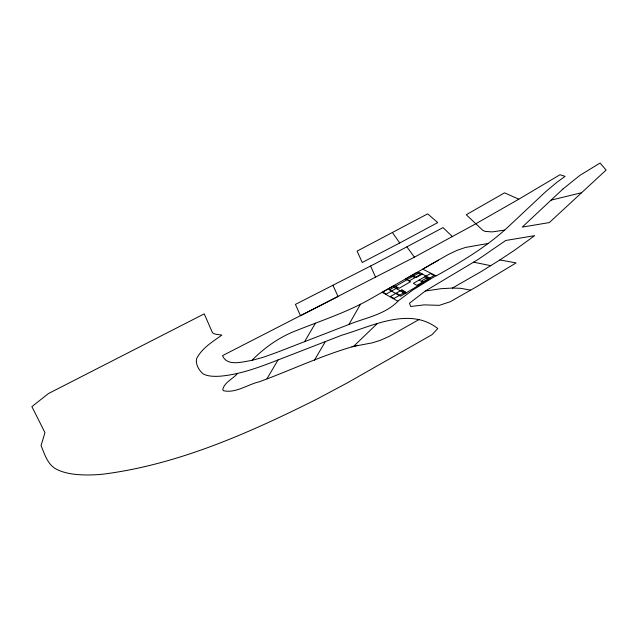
<?xml version="1.0" encoding="UTF-8"?>
<svg xmlns="http://www.w3.org/2000/svg" width="638" height="638" viewBox="0 0 638 638"><rect width="100%" height="100%" fill="white"/><g stroke="black" fill="none" stroke-linecap="round" stroke-linejoin="round"><path stroke-width="0.96" d="M348.946 324.463L360.486 304.214M266.947 378.781L278.048 359.952L341.832 335.189C371.388 326.552 409.436 306.136 437.788 328.554L431.95 334.703L347 383.063L315.379 399.906C248.334 433.29 178.122 464.576 103.181 474.154A256.213 66.312 -27.3 0 1 86.026 474.975C76.193 474.752 66.041 473.898 57.061 469.552C47.643 465.03 44.748 454.431 41.055 445.563L44.955 432.644L31.9 406.629L48.456 393.55L204.232 313.864L212.414 332.55A53.01 13.717 -27.3 0 0 216.776 334.392L221.896 335.078C212.574 341.705 201.935 348.157 196.592 358.652C195.292 364.011 198.904 370.335 203.004 373.748A108.013 27.96 -27.3 0 0 220.389 376.165C240.438 374.386 259.451 367.193 278.048 359.952M304.549 341.697L315.467 323.155M314.406 360.215L325.38 341.577M237.575 373.358C233.133 378.892 224.44 382.106 222.75 389.515L223.396 390.711C235.669 393.542 247.696 384.419 259.443 381.739C290.872 370.215 321.305 355.645 353.532 346.402L377.265 323.586M518.231 199.542L559.997 174.748L565.069 176.327L556.472 182.635L545.33 192.014L509.212 225.9C487.663 246.284 461.952 261.492 436.201 275.895L422.747 269.124L448.115 254.594L457.175 250.295L465.573 247.416L488.078 243.493M504.618 230.095L492.273 231.897L485.183 231.419L482.878 230.398L466.25 214.735L504.546 192.851L518.838 199.184L475.693 223.842L414.421 257.17L222.518 355.637C227.2 366.93 242.807 361.658 251.906 360.398C264.579 347.503 279.619 336.928 296.566 330.492C321.983 320.34 348.3 311.862 372.058 298.01L438.553 260.121M397.777 301.176L412.451 290.234L435.906 275.744M425.259 291.048L409.46 303.249L410.705 306.487L424.134 304.876L439.335 305.347L450.316 301.694L477.312 286.326L516.102 262.912L499.889 259.945L481.212 271.565L452.39 288.065L441.121 288.687L425.259 291.048L478.293 259.355L505.687 240.494L534.636 235.661L514.794 250.064L499.889 259.945M397.705 287.499L386.269 294.046L382.736 292.037L394.172 285.489L399.109 288.296L410.537 281.749L405.601 278.942L417.037 272.394L420.57 274.404L409.141 280.951M396.621 288.735L397.841 288.041L395.169 286.518M422.332 274.005L416.128 277.562L413.456 276.047M402.275 291.949L403.495 291.255L406.406 292.906M427.994 277.227L421.782 280.776L424.182 282.14M419.365 319.359L389.363 336.298L380.28 340.341L372.177 342.861L353.532 346.402M452.422 236.666L443.043 227.599L375.272 263.63L295.418 304.398L300.498 315.754L338.06 296.55L332.932 285.242M399.723 242.982L362.224 262.489L357.12 251.101L427.683 213.858L437.724 222.598L399.723 242.982L392.537 232.71M251.906 360.398L263.789 357.097L277.067 352.336L353.229 322.804C368.788 317.166 385.934 313.521 397.929 301.264L382.122 292.276M351.897 346.809L357.998 345.286M551.08 200.141L581.625 192.708M452.39 288.065L460.7 288.304L470.621 290.138M473.683 262.194L490.829 265.687M424.812 276.812L428.345 278.822M411.319 275.664L414.852 277.674M419.094 280.09L422.627 282.1M393.949 287.22L405.186 293.608M388.454 288.759L391.987 290.769M396.23 293.185L399.763 295.195M407.004 247.026L414.421 257.17M370.582 266.014L375.63 277.331M562.836 189.103L522.251 227.104L549.342 222.574L606.1 170.059L600.071 163.025L579.918 175.362L562.836 189.103M430.148 278.455L400.576 296.239L389.339 289.851L419.66 272.49L430.148 278.455M401.948 289.907L390.512 296.455L394.045 298.464L405.481 291.917L401.948 289.907M430.53 273.543L413.376 283.36L416.917 285.369L434.063 275.552L430.53 273.543"/></g></svg>
